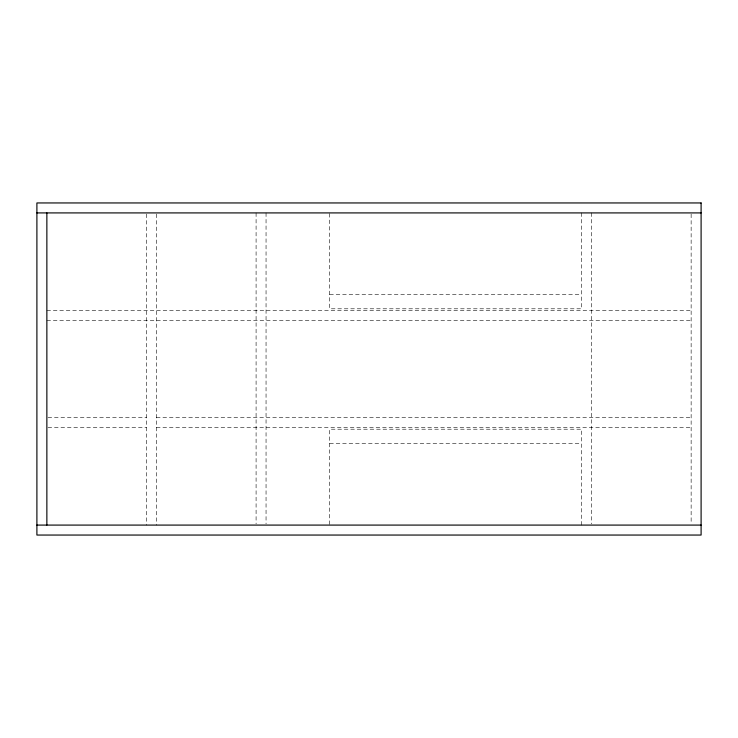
<?xml version="1.0" encoding="UTF-8"?>
<svg xmlns="http://www.w3.org/2000/svg" width="738" height="738" viewBox="0 0 738 738"><rect width="100%" height="100%" fill="white"/><g stroke="black" fill="none" stroke-linecap="round" stroke-linejoin="round"><path stroke-width="0.55" stroke-dasharray="3.69 2.77" d="M329.701 294.711L581.544 294.711M46.863 310.329L691.137 310.329M46.863 320.292L691.137 320.292M48.007 417.708L146.493 417.708M156.456 417.708L691.137 417.708M48.007 427.671L146.493 427.671M156.456 427.671L691.137 427.671M329.701 443.289L581.544 443.289M691.137 214.066L691.137 523.934M591.507 212.913L591.507 523.943M581.544 212.913L581.544 308.798L329.701 308.798L329.701 212.913M581.544 525.087L581.544 429.202L329.701 429.202L329.701 525.087M266.049 212.913L266.049 523.934M256.086 212.913L256.086 523.934M156.456 214.066L156.456 525.087M146.493 214.066L146.493 525.087"/><path stroke-width="1.11" d="M36.9 212.913L701.1 212.913M36.9 525.087L701.1 525.087M46.863 212.913L46.863 525.087M701.1 202.95L36.9 202.95L36.9 535.05L701.1 535.05L701.1 202.95"/></g></svg>
